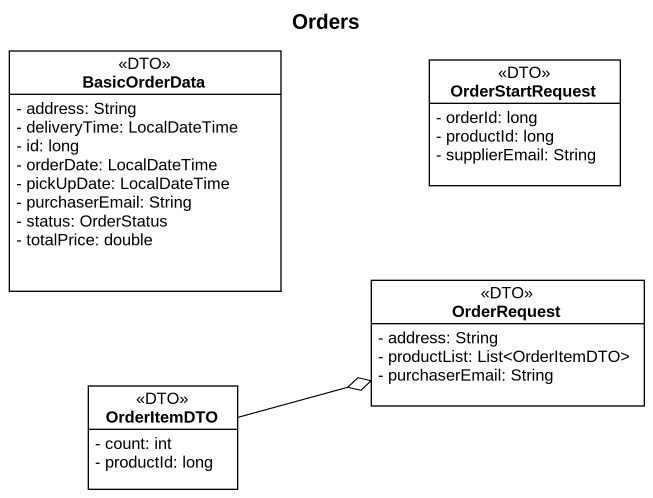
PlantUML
@startuml
title Orders
hide circle
hide empty members
skinparam classAttributeIconSize 0
class BasicOrderData <<DTO>> {
  - address: String
  - deliveryTime: LocalDateTime
  - id: long
  - orderDate: LocalDateTime
  - pickUpDate: LocalDateTime
  - purchaserEmail: String
  - status: OrderStatus
  - totalPrice: double
}
class OrderStartRequest <<DTO>> {
  - orderId: long
  - productId: long
  - supplierEmail: String
}
class OrderRequest <<DTO>> {
  - address: String
  - productList: List<OrderItemDTO>
  - purchaserEmail: String
}
class OrderItemDTO <<DTO>> {
  - count: int
  - productId: long
}
OrderItemDTO -right-o OrderRequest
@enduml
